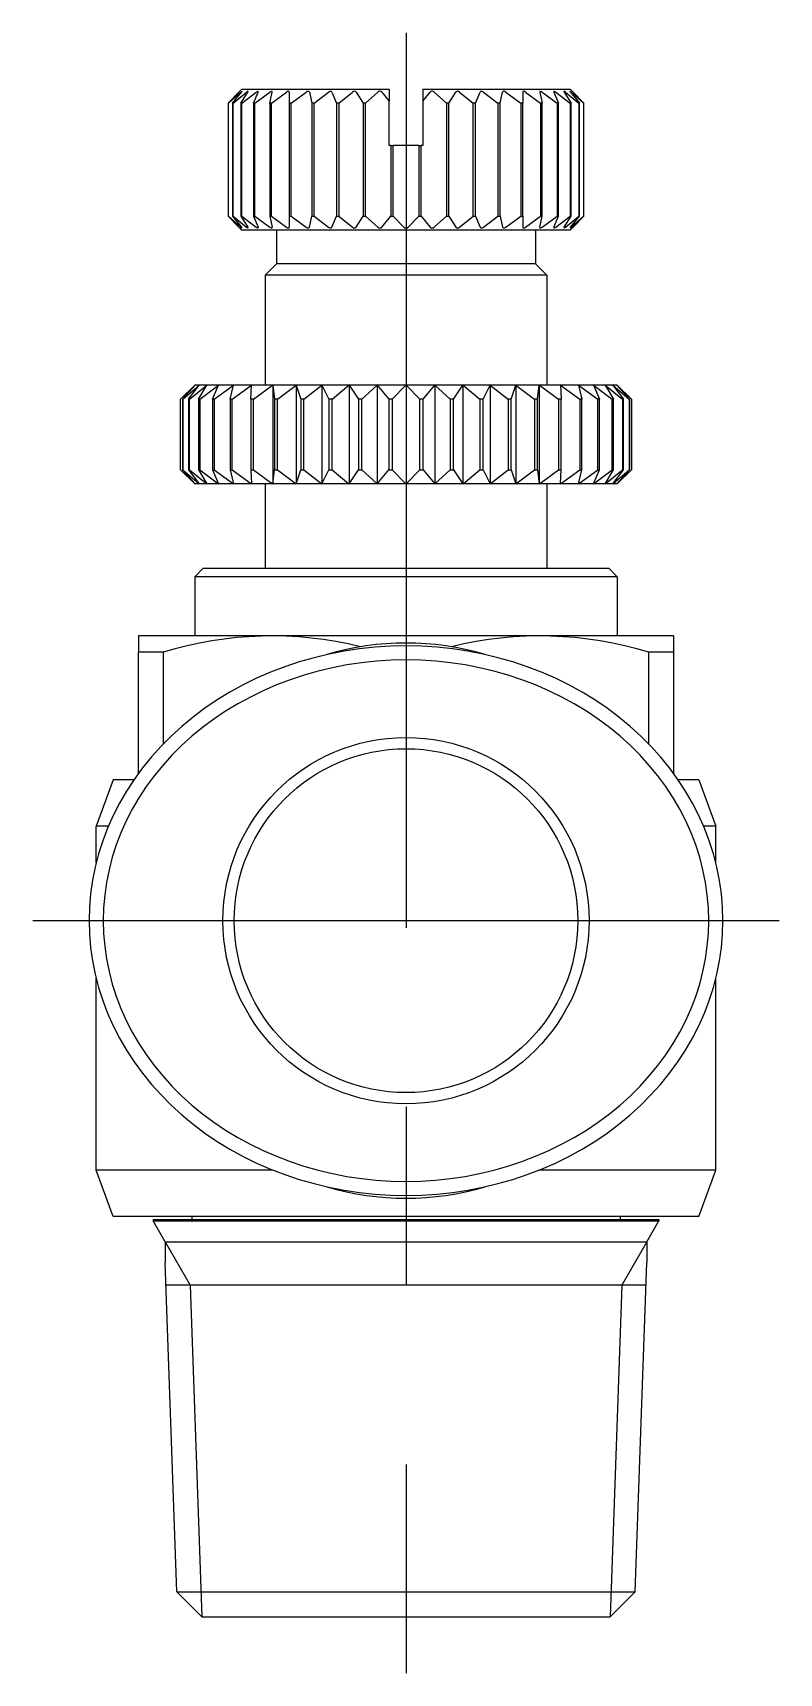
# Model space of a CAD drawing. Extents: x -123 to 13, y -47 to 31.
# Drawn here: x -13.2 to 13.2, y -26.7 to 31.5 of the extents above; entities that cross this region are included whole.
import ezdxf

# ---------------------------------------------------------------- set-up
doc = ezdxf.new("R2010")
doc.units = 0
doc.linetypes.add('CENTER', pattern=[50.8, 31.75, -6.35, 6.35, -6.35])
doc.layers.get('0').update_dxf_attribs({"linetype": 'CONTINUOUS'})
doc.layers.add('CENTER', color=1, linetype='CENTER')

msp = doc.modelspace()

# ---------------------------------------------------------------- linework, layer by layer
at = {"color": 7, "linetype": 'CONTINUOUS'}
for p, q in [((-6.31, 29.001), (-5.93, 29.396)), ((-6.303, 29.001), (-5.868, 29.396)), ((-6.162, 29.001), (-5.846, 29.396)), ((-6.14, 29.001), (-5.662, 29.396)), ((-5.93, 29.396), (-5.9, 29.425)), ((-5.825, 29.5), (-5.9, 29.425)), ((-5.868, 29.396), (-5.834, 29.422)), ((-5.862, 29), (-5.618, 29.396)), ((-5.846, 29.396), (-5.828, 29.42)), ((-5.827, 29.001), (-5.316, 29.396)), ((-5.825, 29.5), (-0.6, 29.5)), ((-5.417, 29), (-5.252, 29.396)), ((-5.37, 29.001), (-4.839, 29.397)), ((-4.84, 29), (-4.756, 29.395)), ((-4.78, 29.001), (-4.244, 29.397)), ((-4.143, 29.395), (-4.143, 29)), ((-4.073, 29.001), (-3.543, 29.397)), ((-3.428, 29.395), (-3.344, 29)), ((-3.266, 29.001), (-2.756, 29.396)), ((-2.628, 29.396), (-2.462, 29)), ((-2.379, 29.001), (-1.9, 29.396)), ((-1.764, 29.396), (-1.521, 29)), ((-1.433, 29.001), (-0.998, 29.396)), ((-0.857, 29.396), (-0.599, 29.075)), ((-0.6, 29.5), (-0.6, 29.074)), ((0.599, 29.075), (0.857, 29.396)), ((0.6, 29.5), (0.6, 29.074)), ((0.6, 29.5), (5.825, 29.5)), ((0.998, 29.396), (1.433, 29.001)), ((1.521, 29), (1.764, 29.396)), ((1.9, 29.396), (2.379, 29.001)), ((2.462, 29), (2.628, 29.396)), ((2.756, 29.396), (3.266, 29.001)), ((3.344, 29), (3.428, 29.395)), ((3.543, 29.397), (4.073, 29.001)), ((4.143, 29.395), (4.143, 29)), ((4.244, 29.397), (4.78, 29.001)), ((4.756, 29.395), (4.84, 29)), ((4.839, 29.397), (5.37, 29.001)), ((5.251, 29.395), (5.417, 29)), ((5.316, 29.396), (5.827, 29.001)), ((5.618, 29.396), (5.862, 29)), ((5.662, 29.396), (6.14, 29.001)), ((5.825, 29.5), (5.9, 29.425)), ((5.846, 29.396), (5.828, 29.42)), ((5.868, 29.396), (5.834, 29.422)), ((5.846, 29.396), (6.162, 29.001)), ((5.868, 29.396), (6.303, 29.001)), ((5.93, 29.396), (5.9, 29.425)), ((5.9, 29.425), (5.93, 29.396)), ((5.93, 29.396), (6.31, 29.001)), ((-6.302, 29), (-6.309, 29)), ((-6.309, 29), (-6.309, 25)), ((-6.302, 25), (-6.302, 29)), ((-6.139, 29), (-6.161, 29)), ((-6.161, 29), (-6.161, 25)), ((-6.139, 25), (-6.139, 29)), ((-5.826, 29), (-5.861, 29)), ((-5.861, 29), (-5.861, 25)), ((-5.826, 25), (-5.826, 29)), ((-5.369, 29), (-5.417, 29)), ((-5.417, 29), (-5.417, 25)), ((-5.369, 25), (-5.369, 29)), ((-4.78, 29), (-4.839, 29)), ((-4.839, 29), (-4.839, 25)), ((-4.78, 25), (-4.78, 29)), ((-4.073, 29), (-4.143, 29)), ((-4.143, 29), (-4.143, 25)), ((-4.073, 25), (-4.073, 29)), ((-3.265, 29), (-3.344, 29)), ((-3.344, 29), (-3.344, 25)), ((-3.265, 25), (-3.265, 29)), ((-2.378, 29), (-2.463, 29)), ((-2.463, 29), (-2.463, 25)), ((-2.378, 25), (-2.378, 29)), ((-1.432, 29), (-1.521, 29)), ((-1.521, 29), (-1.521, 25)), ((-1.432, 25), (-1.432, 29)), ((-0.6, 27.5), (-0.6, 29.074)), ((0.6, 29.074), (0.6, 27.5)), ((1.521, 29), (1.432, 29)), ((1.432, 29), (1.432, 25)), ((1.521, 25), (1.521, 29)), ((2.463, 29), (2.378, 29)), ((2.378, 29), (2.378, 25)), ((2.463, 25), (2.463, 29)), ((3.344, 29), (3.265, 29)), ((3.265, 29), (3.265, 25)), ((3.344, 25), (3.344, 29)), ((4.143, 29), (4.073, 29)), ((4.073, 29), (4.073, 25)), ((4.143, 25), (4.143, 29)), ((4.839, 29), (4.78, 29)), ((4.78, 29), (4.78, 25)), ((4.839, 25), (4.839, 29)), ((5.417, 29), (5.369, 29)), ((5.369, 29), (5.369, 25)), ((5.417, 25), (5.417, 29)), ((5.861, 29), (5.826, 29)), ((5.826, 29), (5.826, 25)), ((5.861, 25), (5.861, 29)), ((6.161, 29), (6.139, 29)), ((6.139, 29), (6.139, 25)), ((6.161, 25), (6.161, 29)), ((6.309, 29), (6.302, 29)), ((6.302, 29), (6.302, 25)), ((6.309, 25), (6.309, 29)), ((-0.542, 27.5), (-0.6, 27.5)), ((-0.542, 27.5), (-0.542, 25)), ((-0.542, 27.5), (-0.45, 27.5)), ((-0.45, 25), (-0.45, 27.5)), ((-0.071, 27.5), (-0.45, 27.5)), ((0.071, 27.5), (-0.071, 27.5)), ((0.45, 27.5), (0.071, 27.5)), ((0.45, 27.5), (0.45, 25)), ((0.45, 27.5), (0.542, 27.5)), ((0.542, 25), (0.542, 27.5)), ((0.6, 27.5), (0.542, 27.5)), ((-6.31, 24.999), (-5.929, 24.605)), ((-6.309, 25), (-6.302, 25)), ((-6.303, 24.999), (-5.868, 24.604)), ((-6.162, 24.999), (-5.846, 24.604)), ((-6.161, 25), (-6.139, 25)), ((-6.14, 24.999), (-5.662, 24.604)), ((-5.929, 24.605), (-5.9, 24.575)), ((-5.825, 24.5), (-5.9, 24.575)), ((-5.868, 24.604), (-5.834, 24.578)), ((-5.862, 25), (-5.618, 24.604)), ((-5.861, 25), (-5.826, 25)), ((-5.846, 24.604), (-5.828, 24.58)), ((-5.827, 24.999), (-5.316, 24.604)), ((5.825, 24.5), (-5.825, 24.5)), ((-5.417, 25), (-5.369, 25)), ((-5.417, 25), (-5.252, 24.604)), ((-5.37, 24.999), (-4.839, 24.603)), ((-4.84, 25), (-4.756, 24.605)), ((-4.839, 25), (-4.78, 25)), ((-4.78, 24.999), (-4.244, 24.603)), ((-4.6, 24.5), (-4.6, 23.3)), ((-4.143, 25), (-4.073, 25)), ((-4.143, 25), (-4.143, 24.605)), ((-4.073, 24.999), (-3.543, 24.603)), ((-3.428, 24.605), (-3.344, 25)), ((-3.344, 25), (-3.265, 25)), ((-3.266, 24.999), (-2.756, 24.604)), ((-2.628, 24.604), (-2.462, 25)), ((-2.463, 25), (-2.378, 25)), ((-2.379, 24.999), (-1.9, 24.604)), ((-1.764, 24.604), (-1.521, 25)), ((-1.521, 25), (-1.432, 25)), ((-1.433, 24.999), (-0.998, 24.604)), ((-0.856, 24.605), (-0.541, 24.999)), ((-0.542, 25), (-0.45, 25)), ((-0.451, 24.999), (-0.072, 24.604)), ((0.072, 24.604), (0.451, 24.999)), ((0.45, 25), (0.542, 25)), ((0.541, 24.999), (0.857, 24.604)), ((0.998, 24.604), (1.433, 24.999)), ((1.432, 25), (1.521, 25)), ((1.521, 25), (1.764, 24.604)), ((1.9, 24.604), (2.379, 24.999)), ((2.378, 25), (2.463, 25)), ((2.462, 25), (2.628, 24.604)), ((2.756, 24.604), (3.266, 24.999)), ((3.265, 25), (3.344, 25)), ((3.344, 25), (3.428, 24.605)), ((3.543, 24.603), (4.073, 24.999)), ((4.073, 25), (4.143, 25)), ((4.143, 25), (4.143, 24.605)), ((4.244, 24.603), (4.78, 24.999)), ((4.6, 24.5), (4.6, 23.3)), ((4.756, 24.605), (4.84, 25)), ((4.78, 25), (4.839, 25)), ((4.839, 24.603), (5.37, 24.999)), ((5.252, 24.604), (5.417, 25)), ((5.316, 24.604), (5.827, 24.999)), ((5.369, 25), (5.417, 25)), ((5.618, 24.604), (5.862, 25)), ((5.662, 24.604), (6.14, 24.999)), ((5.825, 24.5), (5.9, 24.575)), ((5.826, 25), (5.861, 25)), ((5.846, 24.604), (5.828, 24.58)), ((5.868, 24.604), (5.834, 24.578)), ((5.846, 24.604), (6.162, 24.999)), ((5.868, 24.604), (6.303, 24.999)), ((5.929, 24.605), (5.9, 24.575)), ((5.9, 24.575), (5.929, 24.605)), ((5.929, 24.605), (6.31, 24.999)), ((6.139, 25), (6.161, 25)), ((6.302, 25), (6.309, 25)), ((-4.6, 23.3), (-5, 22.9)), ((4.6, 23.3), (-4.6, 23.3)), ((4.6, 23.3), (5, 22.9)), ((5, 22.9), (-5, 22.9)), ((-5, 22.9), (-5, 19)), ((5, 22.9), (5, 19)), ((-8.001, 18.501), (-7.484, 19.001)), ((-7.5, 19), (-8, 18.5)), ((-7.935, 18.501), (-7.484, 19.001)), ((-7.918, 18.501), (-7.344, 19.001)), ((-7.721, 18.501), (-7.344, 19.001)), ((-7.688, 18.501), (-7.068, 19.002)), ((7.5, 19), (-7.5, 19)), ((-7.363, 18.501), (-7.068, 19.001)), ((-7.314, 18.501), (-6.66, 19.002)), ((-6.868, 18.5), (-6.66, 19)), ((-6.805, 18.501), (-6.128, 19.002)), ((-6.244, 18.5), (-6.128, 19)), ((-6.168, 18.501), (-5.482, 19.002)), ((-5.505, 18.5), (-5.481, 19)), ((-5.417, 18.501), (-4.734, 19.002)), ((-4.733, 19), (-4.733, 15.5)), ((-4.733, 19), (-4.663, 18.5)), ((-4.565, 18.501), (-3.898, 19.002)), ((-3.897, 19), (-3.897, 15.5)), ((-3.896, 19), (-3.734, 18.5)), ((-3.628, 18.501), (-2.989, 19.002)), ((-2.988, 19), (-2.988, 15.5)), ((-2.987, 19.001), (-2.735, 18.5)), ((-2.623, 18.501), (-2.025, 19.001)), ((-2.023, 19), (-2.023, 15.5)), ((-2.022, 19.001), (-1.686, 18.501)), ((-1.569, 18.501), (-1.023, 19.001)), ((-1.021, 19), (-1.021, 15.5)), ((-1.02, 19.001), (-0.605, 18.501)), ((-0.486, 18.501), (-0.001, 19.001)), ((0, 19), (0, 15.5)), ((0.001, 19.001), (0.486, 18.501)), ((0.605, 18.501), (1.02, 19.001)), ((1.021, 19), (1.021, 15.5)), ((1.023, 19.001), (1.569, 18.501)), ((1.686, 18.501), (2.022, 19.001)), ((2.023, 19), (2.023, 15.5)), ((2.025, 19.001), (2.623, 18.501)), ((2.735, 18.5), (2.987, 19.001)), ((2.988, 19), (2.988, 15.5)), ((2.989, 19.002), (3.628, 18.501)), ((3.734, 18.5), (3.896, 19)), ((3.897, 19), (3.897, 15.5)), ((3.898, 19.002), (4.565, 18.501)), ((4.663, 18.5), (4.733, 19)), ((4.733, 19), (4.733, 15.5)), ((4.734, 19.002), (5.417, 18.501)), ((5.481, 19), (5.505, 18.5)), ((5.482, 19.002), (6.168, 18.501)), ((6.128, 19.002), (6.805, 18.501)), ((6.128, 19), (6.244, 18.5)), ((6.66, 19.002), (7.314, 18.501)), ((6.66, 19), (6.868, 18.5)), ((7.068, 19.002), (7.688, 18.501)), ((7.068, 19.001), (7.363, 18.501)), ((7.344, 19.001), (7.918, 18.501)), ((7.344, 19.001), (7.721, 18.501)), ((7.484, 19.001), (8.001, 18.501)), ((7.484, 19.001), (7.935, 18.501)), ((7.5, 19), (8, 18.5)), ((-8, 16), (-8, 18.5)), ((-8, 16), (-8, 18.5)), ((-8, 18.5), (-8, 18.5)), ((-7.934, 18.5), (-7.934, 16)), ((-7.917, 18.5), (-7.934, 18.5)), ((-7.917, 16), (-7.917, 18.5)), ((-7.72, 18.5), (-7.72, 16)), ((-7.687, 18.5), (-7.72, 18.5)), ((-7.687, 16), (-7.687, 18.5)), ((-7.362, 18.5), (-7.362, 16)), ((-7.313, 18.5), (-7.362, 18.5)), ((-7.313, 16), (-7.313, 18.5)), ((-6.867, 18.5), (-6.867, 16)), ((-6.804, 18.5), (-6.867, 18.5)), ((-6.804, 16), (-6.804, 18.5)), ((-6.244, 18.5), (-6.244, 16)), ((-6.167, 18.5), (-6.244, 18.5)), ((-6.167, 16), (-6.167, 18.5)), ((-5.505, 18.5), (-5.505, 16)), ((-5.416, 18.5), (-5.505, 18.5)), ((-5.416, 16), (-5.416, 18.5)), ((-4.663, 18.5), (-4.663, 16)), ((-4.564, 18.5), (-4.663, 18.5)), ((-4.564, 16), (-4.564, 18.5)), ((-3.734, 18.5), (-3.734, 16)), ((-3.626, 18.5), (-3.734, 18.5)), ((-3.626, 16), (-3.626, 18.5)), ((-2.736, 18.5), (-2.736, 16)), ((-2.622, 18.5), (-2.736, 18.5)), ((-2.622, 16), (-2.622, 18.5)), ((-1.687, 18.5), (-1.687, 16)), ((-1.568, 18.5), (-1.687, 18.5)), ((-1.568, 16), (-1.568, 18.5)), ((-0.607, 18.5), (-0.607, 16)), ((-0.485, 18.5), (-0.607, 18.5)), ((-0.485, 16), (-0.485, 18.5)), ((0.485, 18.5), (0.485, 16)), ((0.607, 18.5), (0.485, 18.5)), ((0.607, 16), (0.607, 18.5)), ((1.568, 18.5), (1.568, 16)), ((1.687, 18.5), (1.568, 18.5)), ((1.687, 16), (1.687, 18.5)), ((2.622, 18.5), (2.622, 16)), ((2.736, 18.5), (2.622, 18.5)), ((2.736, 16), (2.736, 18.5)), ((3.626, 18.5), (3.626, 16)), ((3.734, 18.5), (3.626, 18.5)), ((3.734, 16), (3.734, 18.5)), ((4.564, 18.5), (4.564, 16)), ((4.663, 18.5), (4.564, 18.5)), ((4.663, 16), (4.663, 18.5)), ((5.416, 18.5), (5.416, 16)), ((5.505, 18.5), (5.416, 18.5)), ((5.505, 16), (5.505, 18.5)), ((6.167, 18.5), (6.167, 16)), ((6.244, 18.5), (6.167, 18.5)), ((6.244, 16), (6.244, 18.5)), ((6.804, 18.5), (6.804, 16)), ((6.867, 18.5), (6.804, 18.5)), ((6.867, 16), (6.867, 18.5)), ((7.313, 18.5), (7.313, 16)), ((7.362, 18.5), (7.313, 18.5)), ((7.362, 16), (7.362, 18.5)), ((7.687, 18.5), (7.687, 16)), ((7.72, 18.5), (7.687, 18.5)), ((7.72, 16), (7.72, 18.5)), ((7.917, 18.5), (7.917, 16)), ((7.934, 18.5), (7.917, 18.5)), ((7.934, 16), (7.934, 18.5)), ((8, 16), (8, 18.5)), ((8, 18.5), (8, 16)), ((8, 18.5), (8, 18.5)), ((-8.001, 15.999), (-7.484, 15.499)), ((-8, 16), (-8, 16)), ((-7.5, 15.5), (-8, 16)), ((-7.935, 15.999), (-7.484, 15.499)), ((-7.934, 16), (-7.917, 16)), ((-7.918, 15.999), (-7.344, 15.499)), ((-7.721, 15.999), (-7.344, 15.499)), ((-7.72, 16), (-7.687, 16)), ((-7.688, 15.999), (-7.068, 15.498)), ((-7.363, 15.999), (-7.068, 15.499)), ((-7.362, 16), (-7.313, 16)), ((-7.314, 15.999), (-6.66, 15.498)), ((-6.868, 16), (-6.66, 15.5)), ((-6.867, 16), (-6.804, 16)), ((-6.805, 15.999), (-6.128, 15.498)), ((-6.244, 16), (-6.167, 16)), ((-6.244, 16), (-6.128, 15.5)), ((-6.168, 15.999), (-5.482, 15.498)), ((-5.505, 16), (-5.416, 16)), ((-5.505, 16), (-5.481, 15.5)), ((-5.417, 15.999), (-4.734, 15.498)), ((-4.733, 15.5), (-4.663, 16)), ((-4.663, 16), (-4.564, 16)), ((-4.565, 15.999), (-3.898, 15.498)), ((-3.896, 15.5), (-3.734, 16)), ((-3.734, 16), (-3.626, 16)), ((-3.628, 15.999), (-2.989, 15.498)), ((-2.987, 15.499), (-2.735, 16)), ((-2.736, 16), (-2.622, 16)), ((-2.623, 15.999), (-2.025, 15.499)), ((-2.022, 15.499), (-1.686, 15.999)), ((-1.687, 16), (-1.568, 16)), ((-1.569, 15.999), (-1.023, 15.499)), ((-1.02, 15.499), (-0.605, 15.999)), ((-0.607, 16), (-0.485, 16)), ((-0.486, 15.999), (-0.001, 15.499)), ((0.001, 15.499), (0.486, 15.999)), ((0.485, 16), (0.607, 16)), ((0.605, 15.999), (1.02, 15.499)), ((1.023, 15.499), (1.569, 15.999)), ((1.568, 16), (1.687, 16)), ((1.686, 15.999), (2.022, 15.499)), ((2.025, 15.499), (2.623, 15.999)), ((2.622, 16), (2.736, 16)), ((2.735, 16), (2.987, 15.499)), ((2.989, 15.498), (3.628, 15.999)), ((3.626, 16), (3.734, 16)), ((3.734, 16), (3.896, 15.5)), ((3.898, 15.498), (4.565, 15.999)), ((4.564, 16), (4.663, 16)), ((4.663, 16), (4.733, 15.5)), ((4.734, 15.498), (5.417, 15.999)), ((5.416, 16), (5.505, 16)), ((5.481, 15.5), (5.505, 16)), ((5.482, 15.498), (6.168, 15.999)), ((6.128, 15.5), (6.244, 16)), ((6.128, 15.498), (6.805, 15.999)), ((6.167, 16), (6.244, 16)), ((6.66, 15.5), (6.868, 16)), ((6.66, 15.498), (7.314, 15.999)), ((6.804, 16), (6.867, 16)), ((7.068, 15.498), (7.688, 15.999)), ((7.068, 15.499), (7.363, 15.999)), ((7.313, 16), (7.362, 16)), ((7.344, 15.499), (7.918, 15.999)), ((7.344, 15.499), (7.721, 15.999)), ((7.484, 15.499), (8.001, 15.999)), ((7.484, 15.499), (7.935, 15.999)), ((7.5, 15.5), (8, 16)), ((7.687, 16), (7.72, 16)), ((7.917, 16), (7.934, 16)), ((8, 16), (8, 16)), ((7.5, 15.5), (-7.5, 15.5)), ((-5, 15.5), (-5, 12.5)), ((5, 15.5), (5, 12.5)), ((-7.2, 12.5), (-7.5, 12.2)), ((-7.2, 12.5), (7.2, 12.5)), ((7.2, 12.5), (7.5, 12.2)), ((7.5, 12.2), (-7.5, 12.2)), ((-7.5, 12.2), (-7.5, 10.1)), ((7.5, 12.2), (7.5, 10.1)), ((-4.75, 10.1), (-9.5, 10.1)), ((-9.5, 10.1), (-9.5, 9.523)), ((4.75, 10.1), (-4.75, 10.1)), ((9.5, 10.1), (4.75, 10.1)), ((9.5, 10.1), (9.5, 9.523)), ((-9.5, 5.223), (-9.5, 9.523)), ((-8.623, 9.523), (-9.5, 9.523)), ((-8.623, 9.523), (-8.623, 6.262)), ((8.623, 6.262), (8.623, 9.523)), ((9.5, 9.523), (8.623, 9.523)), ((9.5, 9.523), (9.5, 5.223)), ((-10.4, 5), (-11, 3.352)), ((-9.658, 5), (-10.4, 5)), ((10.4, 5), (9.658, 5)), ((10.4, 5), (11, 3.352)), ((-10.564, 3.352), (-11, 3.352)), ((-11, 2.044), (-11, 3.352)), ((11, 3.352), (10.564, 3.352)), ((11, 2.044), (11, 3.352)), ((-11, -8.852), (-11, -2.044)), ((11, -8.852), (11, -2.044)), ((-4.717, -8.852), (-11, -8.852)), ((-10.4, -10.5), (-11, -8.852)), ((11, -8.852), (4.717, -8.852)), ((10.4, -10.5), (11, -8.852)), ((10.4, -10.5), (-10.4, -10.5)), ((-8.981, -10.6), (8.981, -10.6)), ((-8.981, -10.6), (-8.981, -10.65)), ((-8.981, -10.65), (8.981, -10.65)), ((-8.548, -11.4), (-8.981, -10.65)), ((-7.6, -10.5), (-7.6, -10.6)), ((7.6, -10.5), (7.6, -10.6)), ((8.548, -11.4), (8.981, -10.65)), ((8.981, -10.6), (8.981, -10.65)), ((-8.548, -11.4), (8.548, -11.4)), ((-8.548, -11.4), (-8.548, -12.131)), ((8.548, -11.4), (8.548, -12.131)), ((-8.14, -23.813), (-8.548, -12.131)), ((8.14, -23.813), (8.548, -12.131)), ((8.52, -12.931), (-8.517, -12.931)), ((-8.14, -23.813), (8.14, -23.813)), ((-8.14, -23.813), (-7.253, -24.7)), ((8.14, -23.813), (7.253, -24.7)), ((-7.253, -24.7), (7.253, -24.7))]:
    msp.add_line(p, q, dxfattribs=at)
at = {"color": 3, "linetype": 'CONTINUOUS'}
for p, q in [((-8.548, -11.4), (-7.664, -12.931)), ((8.548, -11.4), (7.664, -12.931)), ((-7.664, -12.931), (-7.253, -24.7)), ((7.664, -12.931), (7.253, -24.7))]:
    msp.add_line(p, q, dxfattribs=at)
at = {"color": 7, "linetype": 'CONTINUOUS'}
for points in [[(-11.25, 0, 0), (-11.236, -0.478, 0), (-11.196, -0.956, 0), (-11.128, -1.431, 0), (-11.034, -1.902, 0), (-10.913, -2.369, 0), (-10.766, -2.83, 0), (-10.592, -3.285, 0), (-10.394, -3.731, 0), (-10.17, -4.169, 0), (-9.922, -4.596, 0), (-9.65, -5.012, 0), (-9.354, -5.417, 0), (-9.036, -5.808, 0), (-8.697, -6.185, 0), (-8.336, -6.548, 0), (-7.955, -6.894, 0), (-7.555, -7.224, 0), (-7.137, -7.537, 0), (-6.702, -7.831, 0), (-6.25, -8.107, 0), (-5.784, -8.363, 0), (-5.303, -8.599, 0), (-4.81, -8.814, 0), (-4.305, -9.008, 0), (-3.79, -9.18, 0), (-3.266, -9.33, 0), (-2.734, -9.458, 0), (-2.195, -9.563, 0), (-1.651, -9.644, 0), (-1.103, -9.703, 0), (-0.552, -9.738, 0), (0, -9.75, 0), (0.552, -9.738, 0), (1.102, -9.703, 0), (1.65, -9.645, 0), (2.194, -9.563, 0), (2.733, -9.458, 0), (3.265, -9.33, 0), (3.79, -9.18, 0), (4.305, -9.008, 0), (4.81, -8.814, 0), (5.303, -8.599, 0), (5.783, -8.363, 0), (6.25, -8.107, 0), (6.701, -7.832, 0), (7.137, -7.537, 0), (7.555, -7.225, 0), (7.955, -6.895, 0), (8.335, -6.548, 0), (8.696, -6.186, 0), (9.036, -5.808, 0), (9.354, -5.417, 0), (9.649, -5.013, 0), (9.921, -4.597, 0), (10.17, -4.169, 0), (10.393, -3.732, 0), (10.592, -3.285, 0), (10.765, -2.831, 0), (10.913, -2.37, 0), (11.034, -1.903, 0), (11.128, -1.431, 0), (11.196, -0.956, 0), (11.236, -0.479, 0), (11.25, -0.001, 0), (11.236, 0.478, 0), (11.196, 0.955, 0), (11.128, 1.43, 0), (11.034, 1.901, 0), (10.913, 2.368, 0), (10.766, 2.83, 0), (10.592, 3.284, 0), (10.394, 3.73, 0), (10.17, 4.168, 0), (9.922, 4.595, 0), (9.65, 5.012, 0), (9.354, 5.416, 0), (9.036, 5.807, 0), (8.697, 6.185, 0), (8.336, 6.547, 0), (7.955, 6.893, 0), (7.555, 7.223, 0), (7.137, 7.536, 0), (6.702, 7.83, 0), (6.25, 8.106, 0), (5.784, 8.362, 0), (5.303, 8.598, 0), (4.81, 8.813, 0), (4.305, 9.007, 0), (3.79, 9.179, 0), (3.266, 9.329, 0), (2.734, 9.457, 0), (2.195, 9.562, 0), (1.651, 9.644, 0), (1.103, 9.702, 0), (0.552, 9.738, 0), (0, 9.749, 0), (-0.552, 9.738, 0), (-1.102, 9.702, 0), (-1.65, 9.644, 0), (-2.194, 9.562, 0), (-2.733, 9.457, 0), (-3.265, 9.33, 0), (-3.79, 9.18, 0), (-4.305, 9.007, 0), (-4.81, 8.813, 0), (-5.303, 8.598, 0), (-5.783, 8.362, 0), (-6.25, 8.106, 0), (-6.701, 7.831, 0), (-7.137, 7.536, 0), (-7.555, 7.224, 0), (-7.955, 6.894, 0), (-8.336, 6.547, 0), (-8.696, 6.185, 0), (-9.036, 5.808, 0), (-9.354, 5.417, 0), (-9.649, 5.012, 0), (-9.921, 4.596, 0), (-10.17, 4.168, 0), (-10.393, 3.731, 0), (-10.592, 3.285, 0), (-10.765, 2.83, 0), (-10.913, 2.369, 0), (-11.034, 1.902, 0), (-11.128, 1.431, 0), (-11.196, 0.956, 0), (-11.236, 0.478, 0), (-11.25, 0, 0)], [(-10.75, 0, 0), (-10.737, -0.454, 0), (-10.698, -0.907, 0), (-10.634, -1.357, 0), (-10.543, -1.805, 0), (-10.428, -2.248, 0), (-10.287, -2.685, 0), (-10.122, -3.116, 0), (-9.932, -3.54, 0), (-9.718, -3.955, 0), (-9.481, -4.36, 0), (-9.221, -4.755, 0), (-8.938, -5.139, 0), (-8.635, -5.51, 0), (-8.31, -5.868, 0), (-7.965, -6.212, 0), (-7.602, -6.541, 0), (-7.219, -6.854, 0), (-6.82, -7.15, 0), (-6.404, -7.43, 0), (-5.973, -7.691, 0), (-5.527, -7.934, 0), (-5.068, -8.158, 0), (-4.596, -8.362, 0), (-4.114, -8.546, 0), (-3.622, -8.709, 0), (-3.121, -8.852, 0), (-2.612, -8.973, 0), (-2.097, -9.072, 0), (-1.578, -9.15, 0), (-1.054, -9.205, 0), (-0.528, -9.239, 0), (0, -9.25, 0), (0.527, -9.239, 0), (1.053, -9.205, 0), (1.577, -9.15, 0), (2.097, -9.072, 0), (2.612, -8.973, 0), (3.12, -8.852, 0), (3.621, -8.709, 0), (4.114, -8.546, 0), (4.596, -8.362, 0), (5.067, -8.158, 0), (5.526, -7.934, 0), (5.972, -7.691, 0), (6.404, -7.43, 0), (6.82, -7.151, 0), (7.219, -6.854, 0), (7.601, -6.541, 0), (7.965, -6.212, 0), (8.31, -5.868, 0), (8.634, -5.511, 0), (8.938, -5.139, 0), (9.22, -4.756, 0), (9.481, -4.361, 0), (9.718, -3.955, 0), (9.932, -3.54, 0), (10.121, -3.117, 0), (10.287, -2.686, 0), (10.428, -2.248, 0), (10.543, -1.805, 0), (10.634, -1.358, 0), (10.698, -0.907, 0), (10.737, -0.454, 0), (10.75, -0.001, 0), (10.737, 0.453, 0), (10.698, 0.906, 0), (10.634, 1.357, 0), (10.543, 1.804, 0), (10.428, 2.247, 0), (10.287, 2.685, 0), (10.122, 3.116, 0), (9.932, 3.539, 0), (9.718, 3.954, 0), (9.481, 4.36, 0), (9.221, 4.755, 0), (8.938, 5.138, 0), (8.635, 5.51, 0), (8.31, 5.867, 0), (7.965, 6.211, 0), (7.602, 6.54, 0), (7.219, 6.853, 0), (6.82, 7.15, 0), (6.404, 7.429, 0), (5.973, 7.69, 0), (5.527, 7.933, 0), (5.068, 8.157, 0), (4.596, 8.361, 0), (4.114, 8.545, 0), (3.622, 8.709, 0), (3.121, 8.851, 0), (2.612, 8.972, 0), (2.097, 9.072, 0), (1.578, 9.149, 0), (1.054, 9.205, 0), (0.528, 9.238, 0), (0, 9.249, 0), (-0.527, 9.238, 0), (-1.053, 9.205, 0), (-1.577, 9.149, 0), (-2.097, 9.072, 0), (-2.612, 8.972, 0), (-3.12, 8.851, 0), (-3.621, 8.709, 0), (-4.114, 8.545, 0), (-4.596, 8.361, 0), (-5.067, 8.157, 0), (-5.526, 7.934, 0), (-5.972, 7.691, 0), (-6.404, 7.429, 0), (-6.82, 7.15, 0), (-7.219, 6.854, 0), (-7.601, 6.54, 0), (-7.965, 6.212, 0), (-8.31, 5.868, 0), (-8.634, 5.51, 0), (-8.938, 5.139, 0), (-9.22, 4.755, 0), (-9.481, 4.36, 0), (-9.718, 3.955, 0), (-9.932, 3.54, 0), (-10.121, 3.116, 0), (-10.287, 2.685, 0), (-10.428, 2.247, 0), (-10.543, 1.805, 0), (-10.634, 1.357, 0), (-10.698, 0.907, 0), (-10.737, 0.454, 0), (-10.75, 0, 0)]]:
    msp.add_polyline3d(points, dxfattribs=at)
for radius in [6.5, 6.1]:
    msp.add_circle((0, 0), radius, dxfattribs=at)
for centre, radius, start, end in [((-5.823, 29.407), 0.0181, 104.04183, 124.759), ((-5.827, 29.424), 0.00118, 345.08201, 106.05787), ((-5.839, 29.426), 0.0128, 330.5686, 349.74498), ((-5.56, 29.277), 0.157, 109.24776, 130.33267), ((-5.653, 29.428), 0.0479, 317.31641, 347.87185), ((-5.611, 29.42), 0.00489, 336.60196, 102.37157), ((-5.173, 29.193), 0.248, 112.53872, 125.13073), ((-5.259, 29.402), 0.0232, 66.98784, 114.30581), ((-5.282, 29.415), 0.0355, 327.44701, 353.0339), ((-5.257, 29.414), 0.0117, 341.28507, 49.09386), ((-4.633, 29.054), 0.399, 112.84922, 121.04384), ((-4.772, 29.372), 0.0531, 89.35754, 108.13259), ((-4.771, 29.408), 0.0172, 22.94302, 90), ((-4.785, 29.405), 0.0308, 341.37211, 17.57009), ((-4.163, 29.298), 0.127, 92.70375, 129.19856), ((-4.17, 29.398), 0.027, 354.41715, 89.67999), ((-3.475, 29.328), 0.0972, 73.76648, 134.8164), ((-3.464, 29.387), 0.0373, 12.3395, 63.92918), ((-2.676, 29.292), 0.131, 82.60188, 127.30583), ((-2.675, 29.373), 0.0518, 26.12097, 72.72123), ((-1.833, 29.329), 0.0956, 44.27842, 135.21482), ((-0.928, 29.324), 0.101, 45.32506, 134.23597), ((0.928, 29.324), 0.101, 45.76403, 134.67494), ((1.833, 29.329), 0.0956, 44.78518, 135.72158), ((2.675, 29.373), 0.0518, 107.27877, 153.87903), ((2.676, 29.292), 0.131, 52.69417, 97.39812), ((3.464, 29.387), 0.0373, 116.07082, 167.6605), ((3.475, 29.328), 0.0972, 45.1836, 106.23352), ((4.17, 29.398), 0.027, 90.32001, 185.58285), ((4.163, 29.298), 0.127, 50.79408, 87.2955), ((4.785, 29.405), 0.0308, 162.42991, 198.62789), ((4.771, 29.408), 0.0172, 90, 157.05698), ((4.772, 29.372), 0.0531, 71.86741, 90.64246), ((4.633, 29.054), 0.399, 58.95616, 67.15078), ((5.257, 29.414), 0.0117, 130.90614, 198.71493), ((5.307, 29.421), 0.0617, 189.68899, 204.36997), ((5.259, 29.402), 0.0232, 65.69419, 113.01216), ((5.173, 29.193), 0.248, 54.86927, 67.46128), ((5.611, 29.42), 0.00489, 77.62843, 203.39804), ((5.653, 29.428), 0.0479, 192.12815, 222.68359), ((5.56, 29.277), 0.157, 49.66733, 70.75224), ((5.827, 29.424), 0.00118, 73.94213, 194.91799), ((5.839, 29.426), 0.0128, 190.25502, 209.4314), ((5.823, 29.407), 0.0181, 55.241, 75.95817), ((-5.823, 24.593), 0.0181, 235.241, 255.95817), ((-5.839, 24.574), 0.0128, 10.25502, 29.4314), ((-5.827, 24.576), 0.00118, 253.94213, 14.91799), ((-5.56, 24.723), 0.157, 229.66733, 250.75224), ((-5.653, 24.572), 0.0479, 12.12815, 42.68359), ((-5.611, 24.58), 0.00489, 257.62843, 23.39804), ((-5.173, 24.807), 0.248, 234.86927, 247.46128), ((-5.259, 24.598), 0.0232, 245.69419, 293.01216), ((-5.282, 24.585), 0.0355, 6.9661, 32.55299), ((-5.257, 24.586), 0.0117, 310.90614, 18.71493), ((-4.633, 24.946), 0.399, 238.95616, 247.15078), ((-4.772, 24.628), 0.0531, 251.86741, 270.64246), ((-4.771, 24.592), 0.0172, 267.36404, 337.05698), ((-4.785, 24.595), 0.0308, 342.42991, 18.62789), ((-4.163, 24.702), 0.127, 230.80144, 267.29625), ((-4.17, 24.602), 0.027, 270.32001, 5.58285), ((-3.475, 24.672), 0.0972, 225.1836, 286.23352), ((-3.464, 24.613), 0.0373, 296.07082, 347.6605), ((-2.676, 24.708), 0.131, 232.69417, 277.39812), ((-2.675, 24.627), 0.0518, 287.27877, 333.87903), ((-1.833, 24.671), 0.0956, 224.78518, 315.72158), ((-0.928, 24.676), 0.101, 225.87709, 314.95137), ((0, 24.679), 0.104, 226.22422, 313.77578), ((0.928, 24.677), 0.102, 225.68024, 314.07894), ((1.833, 24.671), 0.0956, 224.27842, 315.21482), ((2.675, 24.627), 0.0518, 206.12097, 252.72123), ((2.676, 24.708), 0.131, 262.60188, 307.30583), ((3.463, 24.611), 0.0353, 190.33221, 244.64475), ((3.475, 24.672), 0.0972, 253.76648, 314.8164), ((4.17, 24.602), 0.027, 174.41715, 269.67999), ((4.163, 24.702), 0.127, 272.7045, 309.20592), ((4.785, 24.595), 0.0308, 161.37211, 197.57009), ((4.771, 24.592), 0.0172, 202.94302, 270), ((4.772, 24.628), 0.0531, 269.35754, 288.13259), ((4.633, 24.946), 0.399, 292.84922, 301.04384), ((5.282, 24.585), 0.0355, 147.44701, 173.0339), ((5.257, 24.586), 0.0117, 161.28507, 229.09386), ((5.259, 24.598), 0.0232, 246.98784, 294.30581), ((5.173, 24.807), 0.248, 292.53872, 305.13073), ((5.653, 24.572), 0.0479, 137.31641, 167.87185), ((5.611, 24.58), 0.00489, 156.60196, 282.37157), ((5.56, 24.723), 0.157, 289.24776, 310.33267), ((5.839, 24.574), 0.0128, 150.5686, 169.74498), ((5.827, 24.576), 0.00118, 165.08201, 286.05787), ((5.823, 24.593), 0.0181, 284.04183, 304.759), ((-4.771, -3.037), 13.137, 76.11466, 107.04966), ((4.771, -3.037), 13.137, 72.95034, 103.88534), ((0, 0), 9.85, 73.44726, 106.55274), ((0, 0), 9.85, 253.44726, 286.55274)]:
    msp.add_arc(centre, radius, start, end, dxfattribs=at)
at = {"layer": 'CENTER', "color": 1, "linetype": 'CENTER'}
for p, q in [((0, 31.5), (0, -26.7)), ((-13.25, 0), (13.25, 0))]:
    msp.add_line(p, q, dxfattribs=at)

doc.saveas('drawing.dxf')
